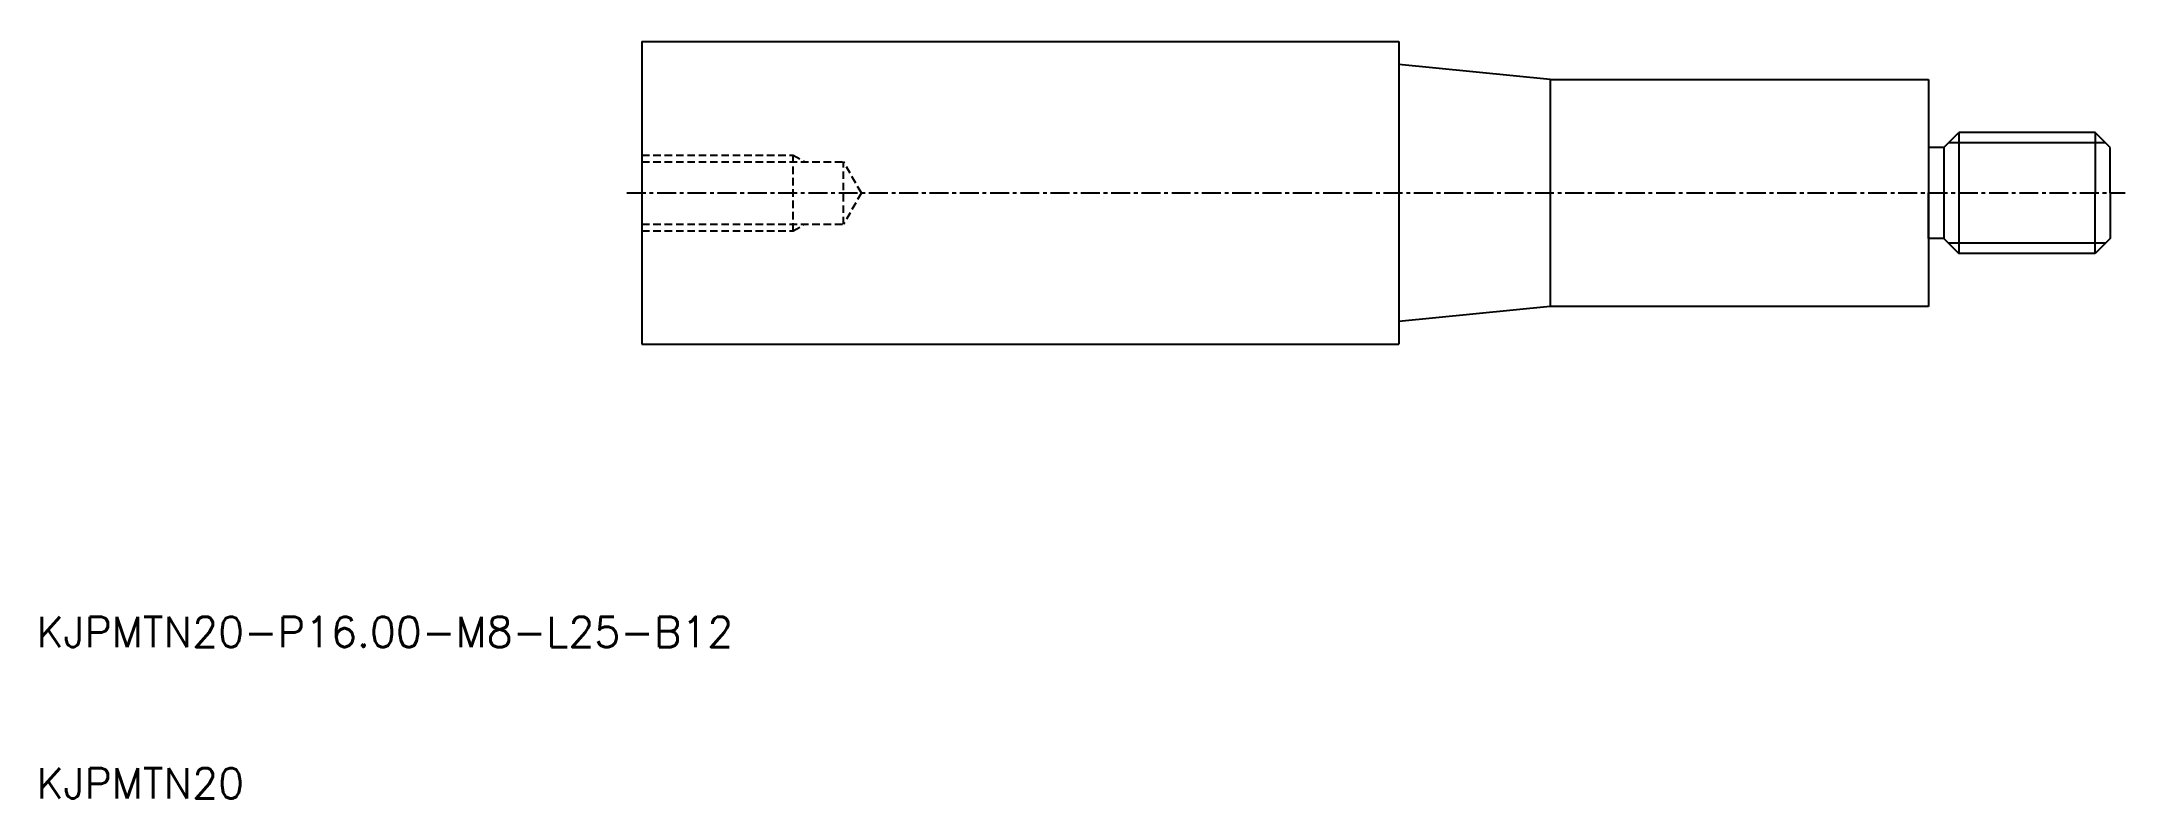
# Model space of a CAD drawing. Extents: x 10 to 148, y 10 to 60.
import ezdxf

# ---------------------------------------------------------------- set-up
doc = ezdxf.new("R2010")
doc.units = 0
doc.linetypes.add('CENTER', pattern=[2, 1.25, -0.25, 0.25, -0.25])
doc.linetypes.add('DASHED', pattern=[0.75, 0.5, -0.25])
doc.layers.get('0').update_dxf_attribs({"linetype": 'CONTINUOUS'})
doc.layers.add('CENTER', color=1, linetype='CENTER')
doc.styles.get("Standard").update_dxf_attribs({"font": 'txt.shx'})

msp = doc.modelspace()

# ---------------------------------------------------------------- linework, layer by layer
at = {"color": 7, "linetype": 'CONTINUOUS'}
for p, q in [((50, 60), (100, 60)), ((50, 60), (50, 40)), ((100, 60), (100, 40)), ((110, 57.5), (100, 58.5)), ((110, 57.5), (110, 42.5)), ((110, 57.5), (135, 57.5)), ((135, 57.5), (135, 42.5)), ((110, 42.5), (100, 41.5)), ((135, 42.5), (110, 42.5)), ((50, 40), (100, 40))]:
    msp.add_line(p, q, dxfattribs=at)
for p, q in [((136, 53), (137, 54)), ((137, 54), (137, 46)), ((146, 54), (137, 54)), ((146, 54), (146, 50)), ((147, 53), (146, 54)), ((135, 53), (135, 50)), ((136, 53), (135, 53)), ((136, 53), (136, 47)), ((147, 50), (147, 53)), ((135, 47), (135, 50)), ((146, 46), (146, 50)), ((147, 50), (147, 47)), ((136, 47), (135, 47)), ((136, 47), (137, 46)), ((147, 47), (146, 46)), ((146, 46), (137, 46))]:
    msp.add_line(p, q)
at = {"color": 3, "linetype": 'DASHED'}
for p, q in [((50, 52.5), (60, 52.5)), ((60, 47.5), (60, 52.5)), ((60, 52.5), (60.75, 52.07)), ((50, 52.07), (63.31, 52.07)), ((64.5, 50), (63.31, 52.07)), ((63.31, 47.93), (63.31, 52.07)), ((64.5, 50), (63.31, 47.93)), ((50, 47.93), (63.31, 47.93)), ((50, 47.5), (60, 47.5)), ((60, 47.5), (60.75, 47.93))]:
    msp.add_line(p, q, dxfattribs=at)
at = {"color": 3}
for p, q in [((146.68, 53.32), (136.32, 53.32)), ((146.68, 46.68), (136.32, 46.68))]:
    msp.add_line(p, q, dxfattribs=at)
at = {"layer": 'CENTER', "color": 1, "linetype": 'CENTER'}
msp.add_line((49, 50), (148, 50), dxfattribs=at)

# ---------------------------------------------------------------- texts
at = {"color": 7, "linetype": 'CONTINUOUS'}
for s, p in [('KJPMTN20-P16.00-M8-L25-B12', (10, 20)), ('KJPMTN20', (10, 10))]:
    msp.add_text(s, height=2, dxfattribs=at).set_placement(p)

doc.saveas('drawing.dxf')
